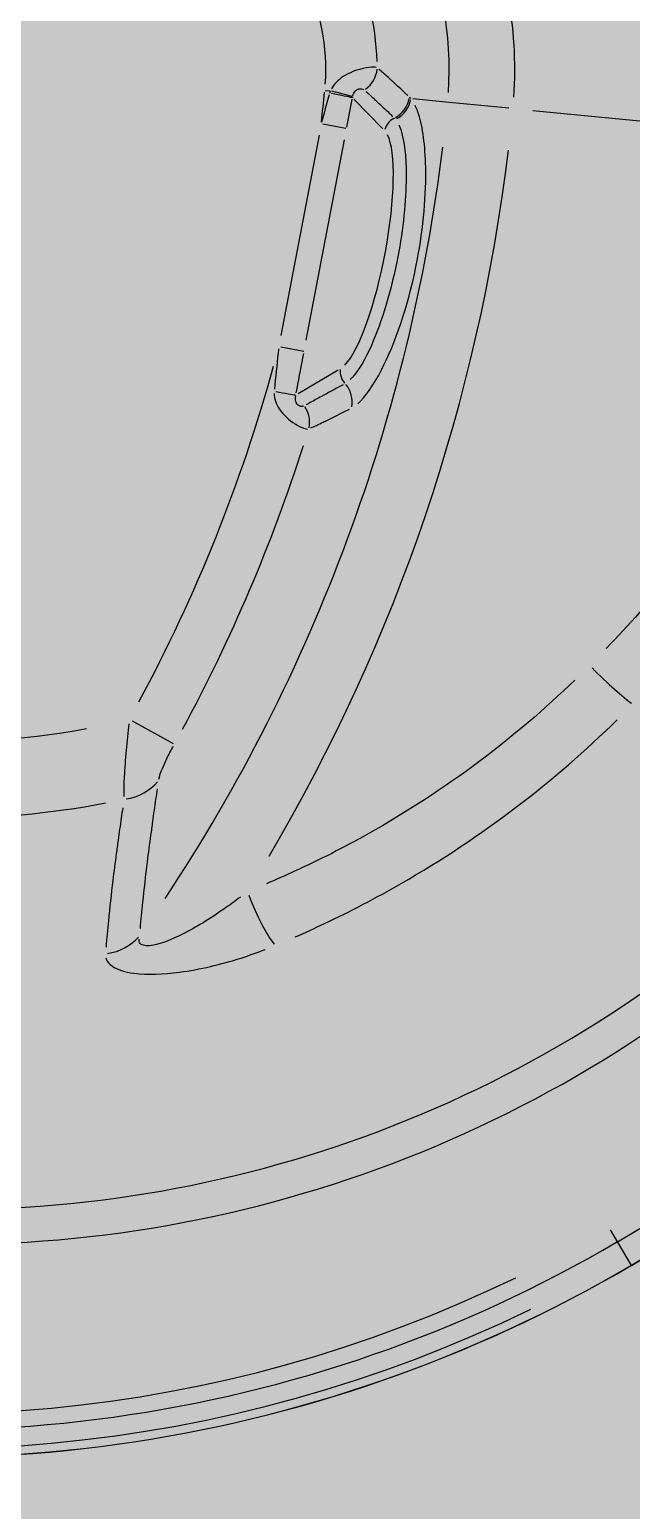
# Model space of a CAD drawing. Header units: inches. Extents: x 69197503 to 69201323, y 27704041 to 27705339.
# Drawn here: x 69201011.56 to 69201025.04, y 27704501.52 to 27704534.66 of the extents above; entities that cross this region are included whole.
import ezdxf

# ---------------------------------------------------------------- set-up
doc = ezdxf.new("R2010")
doc.units = ezdxf.units.IN
doc.header["$LTSCALE"] = 100
doc.header["$MEASUREMENT"] = 0
doc.layers.get('0').update_dxf_attribs({"linetype": 'CONTINUOUS'})
for name, color, linetype in [('P-SANR-FIXT', 2, 'CONTINUOUS'), ('Rooms-Category-Color', 7, 'CONTINUOUS'), ('Rooms-College-Color', 7, 'CONTINUOUS'), ('Rooms-Department-Color', 7, 'CONTINUOUS'), ('Rooms-Division-Color', 7, 'CONTINUOUS')]:
    doc.layers.add(name, color=color, linetype=linetype)

# ---------------------------------------------------------------- blocks, each defined once
blk = doc.blocks.new('Polarpool - polarpool_plan_dwg-3382656-ar1all Departments')
for p, q in [((37.6769, 106.4449), (37.6872, 106.4849)), ((38.2284, 106.4556), (38.049, 106.4437)), ((38.2398, 106.4341), (38.2385, 106.4547)), ((38.2678, 106.4604), (38.2685, 106.456)), ((38.0405, 106.4208), (38.0391, 106.4414)), ((38.0505, 106.4211), (38.2299, 106.433)), ((38.2666, 106.4338), (38.248, 106.4025)), ((38.0322, 106.3872), (38.0032, 106.4161)), ((38.3473, 105.9592), (38.2966, 106.2786))]:
    blk.add_line(p, q)
at = {"flags": 128}
for points in [[(38.2933, 106.2996), (38.2846, 106.3547), (38.28, 106.3837)], [(37.3341, 105.9387), (37.3395, 105.9441), (37.3595, 105.9641)]]:
    blk.add_lwpolyline(points, dxfattribs=at)
for centre, radius, start, end in [((38.2038, 106.8084), 1.2302, 134.9998, 224.9998), ((38.2038, 106.8084), 1.2061, 134.9998, 224.9998), ((38.2038, 106.8084), 1.2225, 139.4998, 220.4998), ((38.2038, 106.8084), 1.1917, 139.4998, 220.4998), ((38.267, 106.8019), 1.102, 141.197, 233.3303), ((38.267, 106.8019), 1.0712, 141.197, 233.3303), ((38.267, 106.8019), 0.6586, 144.7505, 205.1103), ((38.267, 106.8019), 0.7261, 181.8812, 205.457), ((38.238, 106.6484), 0.1901, 280.6511, 310.1675), ((38.0437, 107.8733), 1.4303, 256.3072, 269.0989), ((38.238, 106.6484), 0.2354, 286.2646, 310.463), ((38.0437, 107.8733), 1.4303, 277.8801, 278.9518), ((38.0437, 107.8733), 1.4756, 256.184, 266.7587), ((38.0437, 107.8733), 1.5392, 251.0227, 277.5382), ((38.238, 106.6484), 0.2989, 280.6511, 310.1675), ((38.238, 106.6484), 0.3567, 280.6511, 310.1675), ((38.0437, 107.8733), 1.597, 253.9608, 277.6928), ((38.5729, 107.1775), 1.7282, 224.9998, 269.493), ((38.5729, 107.1775), 1.7523, 224.9998, 269.2739)]:
    blk.add_arc(centre, radius, start, end)
for centre, major_axis, ratio, start_param, end_param in [((37.6548, 106.4931), (-0.0057, 0.0462), 0.856719, 1.910494, 2.646014), ((37.5218, 106.4736), (-0.0088, 0.0457), 0.912967, 1.815236, 2.514172), ((38.2661, 106.4581), (-0.0015, 0.0232), 0.008793, 3.431585, 4.554254), ((38.2682, 106.4582), (-0.0002, 0.0233), 0.015877, 3.438545, 4.545185), ((38.0001, 106.4404), (-0.0016, 0.0232), 0.014389, 1.772769, 2.853893), ((38.2928, 106.4428), (-0.0214, 0.009), 0.959321, 1.246112, 2.15951), ((37.9765, 106.4219), (0.018, 0.0148), 0.954237, 4.047619, 4.885113), ((38.248, 106.3857), (-0.0133, 0.0079), 0.962676, 4.416859, 5.251021), ((38.1397, 106.3974), (0.1083, 0.0072), 0.225653, 3.47627, 5.989544), ((38.2762, 106.4077), (-0.0193, 0.0129), 0.953261, 1.328164, 2.243076), ((38.2771, 106.4093), (-0.0207, 0.0106), 0.960785, 1.217907, 2.134568), ((38.0033, 106.3901), (0.0176, 0.0152), 0.953996, 4.04842, 4.953778), ((38.0348, 106.3705), (0.011, 0.011), 0.955735, 0.919862, 1.744702), ((37.5636, 106.3371), (0.037, 0.0281), 0.159692, 1.420203, 2.682276), ((37.835, 106.0983), (0.023, 0.0404), 0.076443, 1.459838, 2.672478)]:
    blk.add_ellipse(centre, major_axis=major_axis, ratio=ratio, start_param=start_param, end_param=end_param)
for points, knots in [([(37.6842, 106.4874), (37.6765, 106.4863), (37.6687, 106.4851), (37.653, 106.4825), (37.645, 106.4811), (37.6332, 106.4787), (37.6289, 106.4777), (37.6237, 106.4763), (37.6223, 106.476), (37.6211, 106.4756)], [0.124471, 0.124471, 0.124471, 0.124471, 0.883743, 0.883743, 1.680357, 1.680357, 2.178241, 2.178241, 2.364947, 2.364947, 2.364947, 2.364947]), ([(37.6111, 106.474), (37.6081, 106.4737), (37.6051, 106.4734), (37.5954, 106.4723), (37.5889, 106.4715), (37.5784, 106.4703), (37.5743, 106.4698), (37.5624, 106.4683), (37.5547, 106.4674), (37.5348, 106.4647), (37.523, 106.463), (37.5038, 106.46), (37.4962, 106.4588), (37.4887, 106.4574)], [7.369101, 7.369101, 7.369101, 7.369101, 8.494732, 8.494732, 11.01169, 11.01169, 12.584789, 12.584789, 15.730986, 15.730986, 20.764901, 20.764901, 24.23271, 24.23271, 24.23271, 24.23271]), ([(37.4792, 106.4551), (37.479, 106.4549), (37.4787, 106.4548), (37.4764, 106.4531), (37.4748, 106.4508), (37.4719, 106.4428), (37.4716, 106.4358), (37.474, 106.416), (37.4781, 106.4025), (37.4904, 106.3722), (37.4993, 106.3555), (37.5133, 106.3334), (37.5175, 106.3272), (37.5219, 106.3211)], [-11.366618, -11.366618, -11.366618, -11.366618, -11.227028, -11.227028, -10.046495, -10.046495, -8.157642, -8.157642, -5.415723, -5.415723, -1.980421, -1.980421, -0.598243, -0.598243, -0.598243, -0.598243]), ([(38.2684, 106.4558), (38.2684, 106.4558), (38.2683, 106.4558), (38.2681, 106.4558), (38.268, 106.4558), (38.2676, 106.4558), (38.2674, 106.4559), (38.267, 106.4559), (38.2667, 106.4559), (38.2665, 106.4559)], [0.0067041, 0.0067041, 0.0067041, 0.0067041, 0.0167603, 0.0167603, 0.0435768, 0.0435768, 0.0864832, 0.0864832, 0.1273783, 0.1273783, 0.1273783, 0.1273783]), ([(38.2986, 106.422), (38.2986, 106.4227), (38.2985, 106.4234), (38.2978, 106.4265), (38.2967, 106.4294), (38.2923, 106.438), (38.2881, 106.4438), (38.2793, 106.4519), (38.2749, 106.4543), (38.2706, 106.4554)], [0.128122, 0.128122, 0.128122, 0.128122, 0.320304, 0.320304, 0.83279, 0.83279, 1.652769, 1.652769, 2.43431, 2.43431, 2.43431, 2.43431]), ([(37.512, 106.4322), (37.5194, 106.4335), (37.5271, 106.4347), (37.5464, 106.4376), (37.5583, 106.4393), (37.5782, 106.4419), (37.586, 106.4429), (37.598, 106.4443), (37.602, 106.4448), (37.6126, 106.4461), (37.6192, 106.4468), (37.6289, 106.4479), (37.6319, 106.4483), (37.6349, 106.4486)], [-24.23271, -24.23271, -24.23271, -24.23271, -20.764901, -20.764901, -15.730986, -15.730986, -12.584789, -12.584789, -11.01169, -11.01169, -8.494732, -8.494732, -7.369101, -7.369101, -7.369101, -7.369101]), ([(37.6436, 106.4496), (37.6442, 106.4496), (37.6448, 106.4496), (37.6473, 106.4496), (37.6493, 106.4494), (37.655, 106.4487), (37.659, 106.4481), (37.6668, 106.4465), (37.6708, 106.4455), (37.6748, 106.4446)], [-2.364947, -2.364947, -2.364947, -2.364947, -2.178241, -2.178241, -1.680357, -1.680357, -0.883743, -0.883743, -0.124471, -0.124471, -0.124471, -0.124471]), ([(38.037, 106.4427), (38.0358, 106.4426), (38.0346, 106.4424), (38.0229, 106.4407), (38.0124, 106.4391), (38.0019, 106.4374)], [14.806211, 14.806211, 14.806211, 14.806211, 15.046085, 15.046085, 17.069772, 17.069772, 17.069772, 17.069772]), ([(37.5611, 106.3538), (37.5563, 106.3576), (37.5517, 106.3614), (37.5359, 106.3749), (37.5254, 106.385), (37.5097, 106.4029), (37.5039, 106.4108), (37.4987, 106.4218), (37.4979, 106.4256), (37.4993, 106.4294), (37.5005, 106.4304), (37.5024, 106.4309), (37.5026, 106.4309), (37.5028, 106.431)], [0.598243, 0.598243, 0.598243, 0.598243, 1.980421, 1.980421, 5.415723, 5.415723, 8.157642, 8.157642, 10.046495, 10.046495, 11.227028, 11.227028, 11.366618, 11.366618, 11.366618, 11.366618]), ([(37.9979, 106.4366), (37.9937, 106.4354), (37.9896, 106.4328), (37.9819, 106.4243), (37.9785, 106.4179), (37.9756, 106.4085), (37.975, 106.4051), (37.975, 106.4018), (37.975, 106.401), (37.9751, 106.4004)], [0.132875, 0.132875, 0.132875, 0.132875, 0.94341, 0.94341, 1.793808, 1.793808, 2.325307, 2.325307, 2.524619, 2.524619, 2.524619, 2.524619]), ([(38.2676, 106.4355), (38.2677, 106.4355), (38.2678, 106.4355), (38.268, 106.4356), (38.2681, 106.4356), (38.2682, 106.4356), (38.2683, 106.4356), (38.2684, 106.4356), (38.2684, 106.4356), (38.2684, 106.4356)], [-0.1273783, -0.1273783, -0.1273783, -0.1273783, -0.0864832, -0.0864832, -0.0435768, -0.0435768, -0.0167603, -0.0167603, -0.0067041, -0.0067041, -0.0067041, -0.0067041]), ([(38.2693, 106.4356), (38.2709, 106.4356), (38.2725, 106.4353), (38.2754, 106.4337), (38.2765, 106.4324), (38.2773, 106.4301), (38.2774, 106.4292), (38.2772, 106.4281), (38.2772, 106.4278), (38.2771, 106.4275)], [-2.43431, -2.43431, -2.43431, -2.43431, -1.652769, -1.652769, -0.83279, -0.83279, -0.320304, -0.320304, -0.128122, -0.128122, -0.128122, -0.128122]), ([(37.9937, 106.4089), (37.9936, 106.4091), (37.9934, 106.4094), (37.993, 106.4105), (37.9928, 106.4115), (37.9933, 106.414), (37.9944, 106.4154), (37.9973, 106.4171), (37.999, 106.4176), (38.0007, 106.4177)], [-2.524619, -2.524619, -2.524619, -2.524619, -2.325307, -2.325307, -1.793808, -1.793808, -0.94341, -0.94341, -0.132875, -0.132875, -0.132875, -0.132875]), ([(38.0035, 106.4179), (38.014, 106.4186), (38.0244, 106.4193), (38.0361, 106.4201), (38.0373, 106.4202), (38.0386, 106.4203)], [-17.069772, -17.069772, -17.069772, -17.069772, -15.046085, -15.046085, -14.806211, -14.806211, -14.806211, -14.806211]), ([(38.276, 106.4254), (38.2753, 106.424), (38.2746, 106.4227), (38.273, 106.4196), (38.272, 106.4179), (38.2706, 106.4151), (38.27, 106.414), (38.2691, 106.4123), (38.2687, 106.4117), (38.2676, 106.4097), (38.2669, 106.4083), (38.265, 106.4049), (38.2639, 106.4028), (38.262, 106.3994), (38.2612, 106.398), (38.2605, 106.3967)], [-8.103952, -8.103952, -8.103952, -8.103952, -7.016316, -7.016316, -5.65144, -5.65144, -4.798393, -4.798393, -4.265238, -4.265238, -3.198928, -3.198928, -1.492833, -1.492833, -0.426524, -0.426524, -0.426524, -0.426524]), ([(38.2817, 106.3886), (38.2824, 106.39), (38.2832, 106.3914), (38.2852, 106.395), (38.2864, 106.3972), (38.2884, 106.4009), (38.2891, 106.4023), (38.2903, 106.4044), (38.2906, 106.4051), (38.2916, 106.4069), (38.2922, 106.4081), (38.2937, 106.4111), (38.2946, 106.4129), (38.2963, 106.4162), (38.297, 106.4177), (38.2978, 106.4192)], [0.426524, 0.426524, 0.426524, 0.426524, 1.492833, 1.492833, 3.198928, 3.198928, 4.265238, 4.265238, 4.798393, 4.798393, 5.65144, 5.65144, 7.016316, 7.016316, 8.103952, 8.103952, 8.103952, 8.103952]), ([(38.0208, 106.3798), (38.0196, 106.3811), (38.0184, 106.3823), (38.0154, 106.3856), (38.0135, 106.3876), (38.0105, 106.3908), (38.0093, 106.3921), (38.0075, 106.394), (38.0069, 106.3946), (38.0054, 106.3962), (38.0045, 106.3972), (38.0021, 106.3998), (38.0006, 106.4014), (37.9979, 106.4043), (37.9967, 106.4056), (37.9955, 106.4069)], [0.447838, 0.447838, 0.447838, 0.447838, 1.567433, 1.567433, 3.358784, 3.358784, 4.478379, 4.478379, 5.038176, 5.038176, 5.933852, 5.933852, 7.366933, 7.366933, 8.508919, 8.508919, 8.508919, 8.508919]), ([(37.9768, 106.3977), (37.9779, 106.3963), (37.979, 106.3949), (37.9816, 106.3919), (37.9831, 106.3902), (37.9854, 106.3874), (37.9863, 106.3863), (37.9878, 106.3846), (37.9884, 106.384), (37.9901, 106.382), (37.9912, 106.3806), (37.9942, 106.3772), (37.996, 106.3751), (37.999, 106.3717), (38.0001, 106.3703), (38.0013, 106.369)], [-8.508919, -8.508919, -8.508919, -8.508919, -7.366933, -7.366933, -5.933852, -5.933852, -5.038176, -5.038176, -4.478379, -4.478379, -3.358784, -3.358784, -1.567433, -1.567433, -0.447838, -0.447838, -0.447838, -0.447838]), ([(38.2547, 106.3897), (38.2526, 106.388), (38.2499, 106.3863), (38.2376, 106.3797), (38.2241, 106.3749), (38.1874, 106.3661), (38.1623, 106.3625), (38.1073, 106.3595), (38.078, 106.361), (38.0431, 106.3676), (38.0331, 106.371), (38.0268, 106.3748)], [1.248561, 1.248561, 1.248561, 1.248561, 2.771843, 2.771843, 7.206793, 7.206793, 12.830026, 12.830026, 19.57824, 19.57824, 23.722662, 23.722662, 23.722662, 23.722662]), ([(38.0079, 106.363), (38.015, 106.3583), (38.0265, 106.3538), (38.0671, 106.3446), (38.1019, 106.3419), (38.1672, 106.3453), (38.197, 106.35), (38.24, 106.3616), (38.2556, 106.3678), (38.2697, 106.3761), (38.2727, 106.3783), (38.2751, 106.3803)], [-23.722662, -23.722662, -23.722662, -23.722662, -19.57824, -19.57824, -12.830026, -12.830026, -7.206793, -7.206793, -2.771843, -2.771843, -1.248561, -1.248561, -1.248561, -1.248561]), ([(37.8204, 106.1165), (37.7887, 106.1358), (37.7582, 106.1572), (37.6989, 106.2047), (37.6702, 106.2309), (37.6265, 106.2764), (37.6104, 106.2945), (37.5894, 106.3203), (37.5837, 106.3274), (37.5782, 106.3346)], [-22.419644, -22.419644, -22.419644, -22.419644, -15.221758, -15.221758, -7.669878, -7.669878, -2.949953, -2.949953, -1.179981, -1.179981, -1.179981, -1.179981]), ([(37.5392, 106.2983), (37.5451, 106.2908), (37.5511, 106.2834), (37.5735, 106.2566), (37.5906, 106.2377), (37.637, 106.1904), (37.6674, 106.1632), (37.7302, 106.1138), (37.7625, 106.0916), (37.796, 106.0715)], [1.179981, 1.179981, 1.179981, 1.179981, 2.949953, 2.949953, 7.669878, 7.669878, 15.221758, 15.221758, 22.419644, 22.419644, 22.419644, 22.419644]), ([(38.2111, 105.9625), (38.1992, 105.965), (38.1874, 105.9676), (38.1191, 105.9841), (38.0637, 106.0017), (37.9563, 106.044), (37.9043, 106.0687), (37.8544, 106.0967)], [9.075157, 9.075157, 9.075157, 9.075157, 11.422062, 11.422062, 22.6684, 22.6684, 33.772719, 33.772719, 33.772719, 33.772719])]:
    blk.add_open_spline(points, degree=3, knots=knots)
for points in [[(38.265, 106.4559), (38.2566, 106.4561), (38.2482, 106.4563), (38.2398, 106.4563)], [(38.2413, 106.4338), (38.2496, 106.4343), (38.2579, 106.4349), (38.2662, 106.4354)], [(38.2596, 106.3951), (38.2594, 106.3947), (38.2591, 106.3943), (38.2588, 106.3939)], [(38.2798, 106.3854), (38.2801, 106.3859), (38.2804, 106.3864), (38.2807, 106.3869)]]:
    blk.add_open_spline(points, degree=3)
blk = doc.blocks.new('Polarpool - Polarpool-3382658-ar1all Departments')
for centre, radius, start, end in [((-9.377, 0), 31.248, 134.9998, 224.9998), ((-9.377, 0), 31.248, 134.9998, 224.9998), ((0, 9.377), 44.509, 224.9998, 269.2742), ((0, 9.377), 44.509, 224.9998, 269.2742)]:
    blk.add_arc(centre, radius, start, end)
at = {"xscale": 25.40000000007192, "yscale": 25.40000000007192, "zscale": 25.40000000007192}
blk.add_blockref('Polarpool - polarpool_plan_dwg-3382656-ar1all Departments', (-979.752, -2712.933), dxfattribs=at)

msp = doc.modelspace()

# ---------------------------------------------------------------- hatches: boundary and pattern name
at = {"layer": 'Rooms-Category-Color', "true_color": 0xfbafa2}
msp.add_hatch(color=21, dxfattribs=at).paths.add_polyline_path([(69200849.325, 27704511.073), (69200893.724, 27704499.528), (69200895.8, 27704507.513), (69201035.408, 27704471.213), (69201067.367, 27704594.126), (69200883.361, 27704641.97), (69200880.561, 27704631.203), (69200876.811, 27704632.178), (69200862.373, 27704576.65), (69200866.123, 27704575.675)])
at = {"layer": 'Rooms-College-Color', "true_color": 0xffff64}
msp.add_hatch(color=51, dxfattribs=at).paths.add_polyline_path([(69200849.325, 27704511.073), (69200893.724, 27704499.528), (69200895.8, 27704507.513), (69201035.408, 27704471.213), (69201067.367, 27704594.126), (69200883.361, 27704641.97), (69200880.561, 27704631.203), (69200876.811, 27704632.178), (69200862.373, 27704576.65), (69200866.123, 27704575.675)])
at = {"layer": 'Rooms-Department-Color', "true_color": 0x604aed}
msp.add_hatch(color=173, dxfattribs=at).paths.add_polyline_path([(69200849.325, 27704511.073), (69200893.724, 27704499.528), (69200895.8, 27704507.513), (69201035.408, 27704471.213), (69201067.367, 27704594.126), (69200883.361, 27704641.97), (69200880.561, 27704631.203), (69200876.811, 27704632.178), (69200862.373, 27704576.65), (69200866.123, 27704575.675)])
at = {"layer": 'Rooms-Division-Color', "true_color": 0x604aed}
msp.add_hatch(color=173, dxfattribs=at).paths.add_polyline_path([(69200849.325, 27704511.073), (69200893.724, 27704499.528), (69200895.8, 27704507.513), (69201035.408, 27704471.213), (69201067.367, 27704594.126), (69200883.361, 27704641.97), (69200880.561, 27704631.203), (69200876.811, 27704632.178), (69200862.373, 27704576.65), (69200866.123, 27704575.675)])

# ---------------------------------------------------------------- block references
at = {"layer": 'P-SANR-FIXT', "rotation": 75.42494896880507}
msp.add_blockref('Polarpool - Polarpool-3382658-ar1all Departments', (69201011.579, 27704543.02), dxfattribs=at)

doc.saveas('drawing.dxf')
